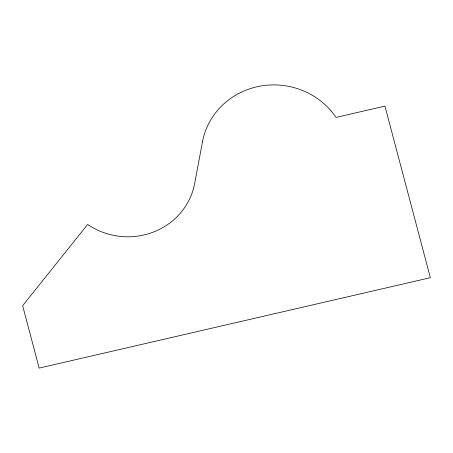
<?xml version="1.0" encoding="UTF-8"?>
<svg xmlns="http://www.w3.org/2000/svg" width="453" height="453" viewBox="0 0 453 453"><rect width="100%" height="100%" fill="white"/><g stroke="black" fill="none" stroke-linecap="round" stroke-linejoin="round"><path stroke-width="0.68" d="M202.508 141.715L194.631 183.573A68.658 65.447 6.7 0 1 87.639 224.467L22.65 305.696L39.162 368.096L430.35 277.7L384.942 106.104L336.047 117.401A73.295 69.864 6.7 0 0 260.113 86.132A73.295 69.864 6.7 0 0 202.508 141.715"/></g></svg>
